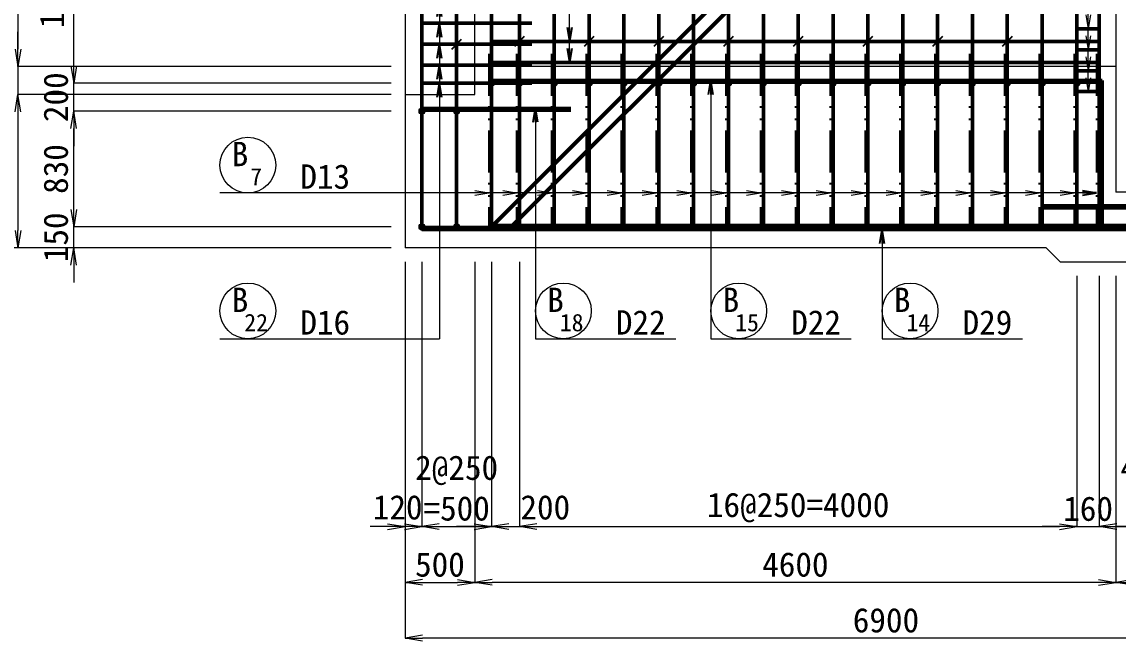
# Model space of a CAD drawing. Header units: millimetres. Extents: x 169470 to 758170, y -17820 to 11880.
# Drawn here: x 299221 to 307085, y -6695 to -2255 of the extents above; entities that cross this region are included whole.
import ezdxf
from ezdxf.enums import TextEntityAlignment as Align

# ---------------------------------------------------------------- set-up
doc = ezdxf.new("R2010")
doc.units = ezdxf.units.MM
doc.header["$LTSCALE"] = 50
doc.header["$PDSIZE"] = 300
doc.linetypes.add('SXF_二点短鎖線', pattern=[11, 6, -1.5, 0.25, -1.5, 0.25, -1.5])
doc.layers.get('Defpoints').update_dxf_attribs({"color": 151})
for name, color, linetype, lineweight in [('D-BGD', 7, 'Continuous', 13), ('D-STR', 1, 'Continuous', 50), ('D-STR-DIM', 7, 'Continuous', 13), ('D-STR-HTXT', 7, 'Continuous', 13), ('D-STR-STR2', 6, 'Continuous', 25), ('D-STR-STR3', 4, 'Continuous', 25), ('D-STR-STR4', 6, 'SXF_二点短鎖線', 25), ('D-STR-TXT', 7, 'Continuous', 13)]:
    doc.layers.add(name, color=color, linetype=linetype, lineweight=lineweight)
doc.styles.add('MS ゴシック', font='MS Gothic.ttf')
doc.styles.add('YOKO_GOTHIC', font='MS Gothic.ttf')
doc.dimstyles.new('DIM-50', dxfattribs={"dimscale": 50, "dimtxt": 3.5, "dimasz": 2.5, "dimexe": 0, "dimexo": 2, "dimgap": 0.8, "dimtad": 1, "dimdec": 0, "dimzin": 1, "dimdsep": 46, "dimtxsty": 'MS ゴシック', "dimblk": 'OPEN', "dimcen": 0.1, "dimclrd": 256, "dimclre": 256, "dimclrt": 256, "dimaunit": 1, "dimadec": 3, "dimazin": 0, "dimtfac": 1, "dimtdec": 0, "dimtix": 1, "dimtmove": 2, "dimatfit": 3, "dimldrblk": 'OPEN', "dimfxl": 1, "dimlwd": -1, "dimlwe": -1, "dimarcsym": 2})
doc.dimstyles.new('S50', dxfattribs={"dimscale": 50, "dimtxt": 3.5, "dimasz": 2, "dimexe": 1, "dimexo": 1, "dimgap": 1, "dimtad": 1, "dimdec": 0, "dimzin": 1, "dimdsep": 46, "dimtxsty": 'YOKO_GOTHIC', "dimblk": 'OPEN', "dimcen": 0, "dimclrd": 256, "dimclre": 256, "dimclrt": 256, "dimaunit": 1, "dimadec": 3, "dimazin": 0, "dimtfac": 1, "dimtdec": 0, "dimtix": 1, "dimtmove": 2, "dimatfit": 3, "dimldrblk": 'OPEN', "dimfxl": 1, "dimlwd": -1, "dimlwe": -1, "dimarcsym": 0})

# ---------------------------------------------------------------- blocks, each defined once
blk = doc.blocks.new('0930-1')
at = {"layer": 'D-STR-STR2'}
for radius in [20, 10]:
    blk.add_circle((1654010.5, -311924.3), radius, dxfattribs=at)
blk = doc.blocks.new('_Open')
at = {"color": 0, "linetype": 'ByBlock', "lineweight": -2}
for p, q in [((-1, 0.167), (0, 0)), ((-1, -0.167), (0, 0)), ((0, 0), (-1, 0))]:
    blk.add_line(p, q, dxfattribs=at)
blk = doc.blocks.new('*D744')
at = {"layer": 'D-STR-DIM', "transparency": 16777216}
for p, q in [((301970, -3974.6), (301970, -6674.6)), ((308870.3, -3974.6), (308870.3, -6674.6)), ((308745.3, -6674.6), (302095, -6674.6))]:
    blk.add_line(p, q, dxfattribs=at)
at = {"layer": 'Defpoints', "color": 0, "transparency": 16777216}
for p in [(301970, -3874.6), (308870.3, -3874.6), (301970, -6674.6)]:
    blk.add_point(p, dxfattribs=at)
at = {"layer": 'D-STR-DIM', "transparency": 16777216, "xscale": 125, "yscale": 125, "zscale": 125, "rotation": 180}
blk.add_blockref('_Open', (301970, -6674.6), dxfattribs=at)
at = {"layer": 'D-STR-DIM', "transparency": 16777216, "xscale": 125, "yscale": 125, "zscale": 125}
blk.add_blockref('_Open', (308870.3, -6674.6), dxfattribs=at)
at = {"layer": 'D-STR-DIM', "transparency": 16777216, "insert": (305420.1, -6547.1), "char_height": 175, "attachment_point": 5, "style": 'MS ゴシック'}
blk.add_mtext('6900', dxfattribs=at)
blk = doc.blocks.new('*D746')
at = {"layer": 'D-STR-DIM', "transparency": 16777216}
for p, q in [((307970.3, -3974.6), (307970.3, -6274.6)), ((307070.3, -4074.6), (307070.3, -6274.6)), ((307845.3, -6274.6), (307195.3, -6274.6))]:
    blk.add_line(p, q, dxfattribs=at)
at = {"layer": 'Defpoints', "color": 0, "transparency": 16777216}
for p in [(307970.3, -3874.6), (307070.3, -3974.6), (307070.3, -6274.6)]:
    blk.add_point(p, dxfattribs=at)
at = {"layer": 'D-STR-DIM', "transparency": 16777216, "xscale": 125, "yscale": 125, "zscale": 125, "rotation": 180}
blk.add_blockref('_Open', (307070.3, -6274.6), dxfattribs=at)
at = {"layer": 'D-STR-DIM', "transparency": 16777216, "xscale": 125, "yscale": 125, "zscale": 125}
blk.add_blockref('_Open', (307970.3, -6274.6), dxfattribs=at)
at = {"layer": 'D-STR-DIM', "transparency": 16777216, "insert": (307520.3, -6147.1), "char_height": 175, "attachment_point": 5, "style": 'MS ゴシック'}
blk.add_mtext('900', dxfattribs=at)
blk = doc.blocks.new('*D747')
at = {"layer": 'D-STR-DIM', "transparency": 16777216}
for p, q in [((302470, -3974.6), (302470, -6274.6)), ((307070.3, -4074.6), (307070.3, -6274.6)), ((306945.3, -6274.6), (302595, -6274.6))]:
    blk.add_line(p, q, dxfattribs=at)
at = {"layer": 'Defpoints', "color": 0, "transparency": 16777216}
for p in [(302470, -3874.6), (307070.3, -3974.6), (302470, -6274.6)]:
    blk.add_point(p, dxfattribs=at)
at = {"layer": 'D-STR-DIM', "transparency": 16777216, "xscale": 125, "yscale": 125, "zscale": 125, "rotation": 180}
blk.add_blockref('_Open', (302470, -6274.6), dxfattribs=at)
at = {"layer": 'D-STR-DIM', "transparency": 16777216, "xscale": 125, "yscale": 125, "zscale": 125}
blk.add_blockref('_Open', (307070.3, -6274.6), dxfattribs=at)
at = {"layer": 'D-STR-DIM', "transparency": 16777216, "insert": (304770.1, -6147.1), "char_height": 175, "attachment_point": 5, "style": 'MS ゴシック'}
blk.add_mtext('4600', dxfattribs=at)
blk = doc.blocks.new('*D748')
at = {"layer": 'D-STR-DIM', "transparency": 16777216}
for p, q in [((302790, -3974.6), (302790, -5874.6)), ((306790.3, -4074.6), (306790.3, -5874.6)), ((302915, -5874.6), (306665.3, -5874.6))]:
    blk.add_line(p, q, dxfattribs=at)
at = {"layer": 'Defpoints', "color": 0, "transparency": 16777216}
for p in [(302790, -3874.6), (306790.3, -3974.6), (306790.3, -5874.6)]:
    blk.add_point(p, dxfattribs=at)
at = {"layer": 'D-STR-DIM', "transparency": 16777216, "xscale": 125, "yscale": 125, "zscale": 125, "rotation": 180}
blk.add_blockref('_Open', (302790, -5874.6), dxfattribs=at)
at = {"layer": 'D-STR-DIM', "transparency": 16777216, "xscale": 125, "yscale": 125, "zscale": 125}
blk.add_blockref('_Open', (306790.3, -5874.6), dxfattribs=at)
at = {"layer": 'D-STR-DIM', "transparency": 16777216, "insert": (304790.1, -5737.7), "char_height": 175, "attachment_point": 5, "style": 'MS ゴシック'}
blk.add_mtext('16@250=4000', dxfattribs=at)
blk = doc.blocks.new('*D749')
at = {"layer": 'D-STR-DIM', "transparency": 16777216}
for p, q in [((306790.3, -4074.6), (306790.3, -5874.6)), ((306950.3, -4074.6), (306950.3, -5874.6)), ((306665.3, -5874.6), (306540.3, -5874.6)), ((306790.3, -5874.6), (306950.3, -5874.6)), ((307075.3, -5874.6), (307200.3, -5874.6))]:
    blk.add_line(p, q, dxfattribs=at)
at = {"layer": 'Defpoints', "color": 0, "transparency": 16777216}
for p in [(306790.3, -3974.6), (306950.3, -3974.6), (306950.3, -5874.6)]:
    blk.add_point(p, dxfattribs=at)
at = {"layer": 'D-STR-DIM', "transparency": 16777216, "xscale": 125, "yscale": 125, "zscale": 125}
blk.add_blockref('_Open', (306790.3, -5874.6), dxfattribs=at)
at = {"layer": 'D-STR-DIM', "transparency": 16777216, "xscale": 125, "yscale": 125, "zscale": 125, "rotation": 180}
blk.add_blockref('_Open', (306950.3, -5874.6), dxfattribs=at)
at = {"layer": 'D-STR-DIM', "transparency": 16777216, "insert": (306870.3, -5747.1), "char_height": 175, "attachment_point": 5, "style": 'MS ゴシック'}
blk.add_mtext('160', dxfattribs=at)
blk = doc.blocks.new('*D751')
at = {"layer": 'D-STR-DIM', "transparency": 16777216}
for p, q in [((301970, -3974.6), (301970, -5874.6)), ((302090, -3974.6), (302090, -5874.6)), ((301845, -5874.6), (301720, -5874.6)), ((302090, -5874.6), (301970, -5874.6)), ((302215, -5874.6), (302340, -5874.6))]:
    blk.add_line(p, q, dxfattribs=at)
at = {"layer": 'Defpoints', "color": 0, "transparency": 16777216}
for p in [(301970, -3874.6), (302090, -3874.6), (301970, -5874.6)]:
    blk.add_point(p, dxfattribs=at)
at = {"layer": 'D-STR-DIM', "transparency": 16777216, "xscale": 125, "yscale": 125, "zscale": 125}
blk.add_blockref('_Open', (301970, -5874.6), dxfattribs=at)
at = {"layer": 'D-STR-DIM', "transparency": 16777216, "xscale": 125, "yscale": 125, "zscale": 125, "rotation": 180}
blk.add_blockref('_Open', (302090, -5874.6), dxfattribs=at)
at = {"layer": 'D-STR-DIM', "transparency": 16777216, "insert": (301916.9, -5737.1), "char_height": 175, "attachment_point": 5, "style": 'MS ゴシック'}
blk.add_mtext('120', dxfattribs=at)
blk = doc.blocks.new('*D752')
at = {"layer": 'D-STR-DIM', "transparency": 16777216}
for p, q in [((307850.3, -3974.6), (307850.3, -5874.6)), ((306950.3, -4074.6), (306950.3, -5874.6)), ((307725.3, -5874.6), (307075.3, -5874.6))]:
    blk.add_line(p, q, dxfattribs=at)
at = {"layer": 'Defpoints', "color": 0, "transparency": 16777216}
for p in [(307850.3, -3874.6), (306950.3, -3974.6), (306950.3, -5874.6)]:
    blk.add_point(p, dxfattribs=at)
at = {"layer": 'D-STR-DIM', "transparency": 16777216, "xscale": 125, "yscale": 125, "zscale": 125, "rotation": 180}
blk.add_blockref('_Open', (306950.3, -5874.6), dxfattribs=at)
at = {"layer": 'D-STR-DIM', "transparency": 16777216, "xscale": 125, "yscale": 125, "zscale": 125}
blk.add_blockref('_Open', (307850.3, -5874.6), dxfattribs=at)
at = {"layer": 'D-STR-DIM', "transparency": 16777216, "insert": (307400.3, -5599), "char_height": 175, "attachment_point": 5, "style": 'MS ゴシック'}
blk.add_mtext('4@225\\P=900', dxfattribs=at)
blk = doc.blocks.new('*D757')
at = {"layer": 'D-STR-DIM', "transparency": 16777216}
for p, q in [((301970, -3974.6), (301970, -6274.6)), ((302470, -3974.6), (302470, -6274.6)), ((302095, -6274.6), (302345, -6274.6))]:
    blk.add_line(p, q, dxfattribs=at)
at = {"layer": 'Defpoints', "color": 0, "transparency": 16777216}
for p in [(301970, -3874.6), (302470, -3874.6), (302470, -6274.6)]:
    blk.add_point(p, dxfattribs=at)
at = {"layer": 'D-STR-DIM', "transparency": 16777216, "xscale": 125, "yscale": 125, "zscale": 125, "rotation": 180}
blk.add_blockref('_Open', (301970, -6274.6), dxfattribs=at)
at = {"layer": 'D-STR-DIM', "transparency": 16777216, "xscale": 125, "yscale": 125, "zscale": 125}
blk.add_blockref('_Open', (302470, -6274.6), dxfattribs=at)
at = {"layer": 'D-STR-DIM', "transparency": 16777216, "insert": (302220, -6147.1), "char_height": 175, "attachment_point": 5, "style": 'MS ゴシック'}
blk.add_mtext('500', dxfattribs=at)
blk = doc.blocks.new('*D819')
at = {"layer": 'D-STR-DIM', "transparency": 16777216}
for p, q in [((307050.3, 3975.4), (307491.7, 3975.4)), ((307491.7, -3249.6), (307491.7, 3850.4)), ((307170.3, -3374.6), (307491.7, -3374.6))]:
    blk.add_line(p, q, dxfattribs=at)
at = {"layer": 'Defpoints', "color": 0, "transparency": 16777216}
for p in [(306950.3, 3975.4), (307491.7, 3975.4), (307070.3, -3374.6)]:
    blk.add_point(p, dxfattribs=at)
at = {"layer": 'D-STR-DIM', "transparency": 16777216, "xscale": 125, "yscale": 125, "zscale": 125}
for p, rotation in [((307491.7, 3975.4), 90), ((307491.7, -3374.6), 270)]:
    blk.add_blockref('_Open', p, dxfattribs=dict(at, rotation=rotation))
at = {"layer": 'D-STR-DIM', "transparency": 16777216, "insert": (307354.9, 300.4), "char_height": 175, "attachment_point": 5, "rotation": 90, "style": 'MS ゴシック'}
blk.add_mtext('49@150=7350', dxfattribs=at)
blk = doc.blocks.new('*D821')
at = {"layer": 'D-STR-DIM', "transparency": 16777216}
for p, q in [((301370, 25.4), (298792.4, 25.4)), ((298792.4, -99.6), (298792.4, -3749.6)), ((301870, -3874.6), (298792.4, -3874.6))]:
    blk.add_line(p, q, dxfattribs=at)
at = {"layer": 'Defpoints', "color": 0, "transparency": 16777216}
for p in [(301470, 25.4), (298792.4, -3874.6), (301970, -3874.6)]:
    blk.add_point(p, dxfattribs=at)
at = {"layer": 'D-STR-DIM', "transparency": 16777216, "xscale": 125, "yscale": 125, "zscale": 125}
for p, rotation in [((298792.4, 25.4), 90), ((298792.4, -3874.6), 270)]:
    blk.add_blockref('_Open', p, dxfattribs=dict(at, rotation=rotation))
at = {"layer": 'D-STR-DIM', "transparency": 16777216, "insert": (298664.9, -1924.6), "char_height": 175, "attachment_point": 5, "rotation": 90, "style": 'MS ゴシック'}
blk.add_mtext('3900', dxfattribs=at)
blk = doc.blocks.new('*D822')
at = {"layer": 'D-STR-DIM', "transparency": 16777216}
for p, q in [((301870, -574.6), (299192.4, -574.6)), ((299192.4, -699.6), (299192.4, -2449.6)), ((301870, -2574.6), (299192.4, -2574.6))]:
    blk.add_line(p, q, dxfattribs=at)
at = {"layer": 'Defpoints', "color": 0, "transparency": 16777216}
for p in [(301970, -574.6), (299192.4, -2574.6), (301970, -2574.6)]:
    blk.add_point(p, dxfattribs=at)
at = {"layer": 'D-STR-DIM', "transparency": 16777216, "xscale": 125, "yscale": 125, "zscale": 125}
for p, rotation in [((299192.4, -574.6), 90), ((299192.4, -2574.6), 270)]:
    blk.add_blockref('_Open', p, dxfattribs=dict(at, rotation=rotation))
at = {"layer": 'D-STR-DIM', "transparency": 16777216, "insert": (299064.9, -1574.6), "char_height": 175, "attachment_point": 5, "rotation": 90, "style": 'MS ゴシック'}
blk.add_mtext('2000', dxfattribs=at)
blk = doc.blocks.new('*D824')
at = {"layer": 'D-STR-DIM', "transparency": 16777216}
for p, q in [((301870, -2774.6), (299192.4, -2774.6)), ((299192.4, -2899.6), (299192.4, -3749.6)), ((301870, -3874.6), (299192.4, -3874.6))]:
    blk.add_line(p, q, dxfattribs=at)
at = {"layer": 'Defpoints', "color": 0, "transparency": 16777216}
for p in [(301970, -2774.6), (299192.4, -3874.6), (301970, -3874.6)]:
    blk.add_point(p, dxfattribs=at)
at = {"layer": 'D-STR-DIM', "transparency": 16777216, "xscale": 125, "yscale": 125, "zscale": 125}
for p, rotation in [((299192.4, -2774.6), 90), ((299192.4, -3874.6), 270)]:
    blk.add_blockref('_Open', p, dxfattribs=dict(at, rotation=rotation))
at = {"layer": 'D-STR-DIM', "transparency": 16777216, "insert": (299064.9, -3324.6), "char_height": 175, "attachment_point": 5, "rotation": 90, "style": 'MS ゴシック'}
blk.add_mtext('1100', dxfattribs=at)
blk = doc.blocks.new('*D825')
at = {"layer": 'D-STR-DIM', "transparency": 16777216}
for p, q in [((299592.4, -3599.6), (299592.4, -3474.6)), ((301870, -3724.6), (299592.4, -3724.6)), ((299592.4, -3874.6), (299592.4, -3724.6)), ((301870, -3874.6), (299592.4, -3874.6)), ((299592.4, -3999.6), (299592.4, -4124.6))]:
    blk.add_line(p, q, dxfattribs=at)
at = {"layer": 'Defpoints', "color": 0, "transparency": 16777216}
for p in [(299592.4, -3724.6), (301970, -3724.6), (301970, -3874.6)]:
    blk.add_point(p, dxfattribs=at)
at = {"layer": 'D-STR-DIM', "transparency": 16777216, "xscale": 125, "yscale": 125, "zscale": 125}
for p, rotation in [((299592.4, -3724.6), 270), ((299592.4, -3874.6), 90)]:
    blk.add_blockref('_Open', p, dxfattribs=dict(at, rotation=rotation))
at = {"layer": 'D-STR-DIM', "transparency": 16777216, "insert": (299464.9, -3799.6), "char_height": 175, "attachment_point": 5, "rotation": 90, "style": 'MS ゴシック'}
blk.add_mtext('150', dxfattribs=at)
blk = doc.blocks.new('*D826')
at = {"layer": 'D-STR-DIM', "transparency": 16777216}
for p, q in [((301870, -2894.6), (299592.4, -2894.6)), ((299592.4, -3599.6), (299592.4, -3019.6)), ((301870, -3724.6), (299592.4, -3724.6))]:
    blk.add_line(p, q, dxfattribs=at)
at = {"layer": 'Defpoints', "color": 0, "transparency": 16777216}
for p in [(299592.4, -2894.6), (301970, -2894.6), (301970, -3724.6)]:
    blk.add_point(p, dxfattribs=at)
at = {"layer": 'D-STR-DIM', "transparency": 16777216, "xscale": 125, "yscale": 125, "zscale": 125}
for p, rotation in [((299592.4, -2894.6), 90), ((299592.4, -3724.6), 270)]:
    blk.add_blockref('_Open', p, dxfattribs=dict(at, rotation=rotation))
at = {"layer": 'D-STR-DIM', "transparency": 16777216, "insert": (299464.9, -3309.6), "char_height": 175, "attachment_point": 5, "rotation": 90, "style": 'MS ゴシック'}
blk.add_mtext('830', dxfattribs=at)
blk = doc.blocks.new('*D827')
at = {"layer": 'D-STR-DIM', "transparency": 16777216}
for p, q in [((301870, -594.6), (299592.4, -594.6)), ((299592.4, -2569.6), (299592.4, -719.6)), ((301870, -2694.6), (299592.4, -2694.6))]:
    blk.add_line(p, q, dxfattribs=at)
at = {"layer": 'Defpoints', "color": 0, "transparency": 16777216}
for p in [(299592.4, -594.6), (301970, -594.6), (301970, -2694.6)]:
    blk.add_point(p, dxfattribs=at)
at = {"layer": 'D-STR-DIM', "transparency": 16777216, "xscale": 125, "yscale": 125, "zscale": 125}
for p, rotation in [((299592.4, -594.6), 90), ((299592.4, -2694.6), 270)]:
    blk.add_blockref('_Open', p, dxfattribs=dict(at, rotation=rotation))
at = {"layer": 'D-STR-DIM', "transparency": 16777216, "insert": (299455.6, -1644.6), "char_height": 175, "attachment_point": 5, "rotation": 90, "style": 'MS ゴシック'}
blk.add_mtext('14@150=2100', dxfattribs=at)
blk = doc.blocks.new('*D1307')
at = {"layer": 'D-STR-DIM', "transparency": 16777216}
for p, q in [((299192.4, -2449.6), (299192.4, -2324.6)), ((301870, -2574.6), (299192.4, -2574.6)), ((299192.4, -2574.6), (299192.4, -2774.6)), ((301870, -2774.6), (299192.4, -2774.6)), ((299192.4, -2899.6), (299192.4, -3024.6))]:
    blk.add_line(p, q, dxfattribs=at)
at = {"layer": 'Defpoints', "color": 0, "transparency": 16777216}
for p in [(301970, -2574.6), (299192.4, -2774.6), (301970, -2774.6)]:
    blk.add_point(p, dxfattribs=at)
at = {"layer": 'D-STR-DIM', "transparency": 16777216, "xscale": 125, "yscale": 125, "zscale": 125}
for p, rotation in [((299192.4, -2574.6), 270), ((299192.4, -2774.6), 90)]:
    blk.add_blockref('_Open', p, dxfattribs=dict(at, rotation=rotation))
at = {"layer": 'D-STR-DIM', "transparency": 16777216, "insert": (299064.9, -2674.6), "char_height": 175, "attachment_point": 5, "rotation": 90, "style": 'MS ゴシック'}
blk.add_mtext('200', dxfattribs=at)
blk = doc.blocks.new('*D1309')
at = {"layer": 'D-STR-DIM', "transparency": 16777216}
for p, q in [((299592.4, -2569.6), (299592.4, -2444.6)), ((301870, -2694.6), (299592.4, -2694.6)), ((299592.4, -2894.6), (299592.4, -2694.6)), ((301870, -2894.6), (299592.4, -2894.6)), ((299592.4, -3019.6), (299592.4, -3144.6))]:
    blk.add_line(p, q, dxfattribs=at)
at = {"layer": 'Defpoints', "color": 0, "transparency": 16777216}
for p in [(299592.4, -2694.6), (301970, -2694.6), (301970, -2894.6)]:
    blk.add_point(p, dxfattribs=at)
at = {"layer": 'D-STR-DIM', "transparency": 16777216, "xscale": 125, "yscale": 125, "zscale": 125}
for p, rotation in [((299592.4, -2694.6), 270), ((299592.4, -2894.6), 90)]:
    blk.add_blockref('_Open', p, dxfattribs=dict(at, rotation=rotation))
at = {"layer": 'D-STR-DIM', "transparency": 16777216, "insert": (299464.9, -2794.6), "char_height": 175, "attachment_point": 5, "rotation": 90, "style": 'MS ゴシック'}
blk.add_mtext('200', dxfattribs=at)
blk = doc.blocks.new('*D1275')
at = {"layer": 'D-STR-DIM', "transparency": 16777216}
for p, q in [((302590, -3974.6), (302590, -5874.6)), ((302790, -3974.6), (302790, -5874.6)), ((302465, -5874.6), (302340, -5874.6)), ((302590, -5874.6), (302790, -5874.6)), ((302915, -5874.6), (303040, -5874.6))]:
    blk.add_line(p, q, dxfattribs=at)
at = {"layer": 'Defpoints', "color": 0, "transparency": 16777216}
for p in [(302590, -3874.6), (302790, -3874.6), (302790, -5874.6)]:
    blk.add_point(p, dxfattribs=at)
at = {"layer": 'D-STR-DIM', "transparency": 16777216, "xscale": 125, "yscale": 125, "zscale": 125}
blk.add_blockref('_Open', (302590, -5874.6), dxfattribs=at)
at = {"layer": 'D-STR-DIM', "transparency": 16777216, "xscale": 125, "yscale": 125, "zscale": 125, "rotation": 180}
blk.add_blockref('_Open', (302790, -5874.6), dxfattribs=at)
at = {"layer": 'D-STR-DIM', "transparency": 16777216, "insert": (302975.9, -5737.1), "char_height": 175, "attachment_point": 5, "style": 'MS ゴシック'}
blk.add_mtext('200', dxfattribs=at)
blk = doc.blocks.new('*D1276')
at = {"layer": 'D-STR-DIM', "transparency": 16777216}
for p, q in [((302090, -3974.6), (302090, -5874.6)), ((302590, -3974.6), (302590, -5874.6)), ((301965, -5874.6), (301840, -5874.6)), ((302090, -5874.6), (302590, -5874.6)), ((302715, -5874.6), (302840, -5874.6))]:
    blk.add_line(p, q, dxfattribs=at)
at = {"layer": 'Defpoints', "color": 0, "transparency": 16777216}
for p in [(302090, -3874.6), (302590, -3874.6), (302590, -5874.6)]:
    blk.add_point(p, dxfattribs=at)
at = {"layer": 'D-STR-DIM', "transparency": 16777216, "xscale": 125, "yscale": 125, "zscale": 125}
blk.add_blockref('_Open', (302090, -5874.6), dxfattribs=at)
at = {"layer": 'D-STR-DIM', "transparency": 16777216, "xscale": 125, "yscale": 125, "zscale": 125, "rotation": 180}
blk.add_blockref('_Open', (302590, -5874.6), dxfattribs=at)
at = {"layer": 'D-STR-DIM', "transparency": 16777216, "insert": (302340, -5599), "char_height": 175, "attachment_point": 5, "style": 'MS ゴシック'}
blk.add_mtext('2@250\\P=500', dxfattribs=at)
blk = doc.blocks.new('*D1951')
at = {"layer": 'D-STR-DIM', "transparency": 16777216}
for p, q in [((307491.7, -3249.6), (307491.7, -3124.6)), ((307170.3, -3374.6), (307491.7, -3374.6)), ((307491.7, -3374.6), (307491.7, -3474.6)), ((307338.2, -3474.6), (307491.7, -3474.6)), ((307491.7, -3599.6), (307491.7, -3724.6))]:
    blk.add_line(p, q, dxfattribs=at)
at = {"layer": 'Defpoints', "color": 0, "transparency": 16777216}
for p in [(307070.3, -3374.6), (307238.2, -3474.6), (307491.7, -3474.6)]:
    blk.add_point(p, dxfattribs=at)
at = {"layer": 'D-STR-DIM', "transparency": 16777216, "xscale": 125, "yscale": 125, "zscale": 125}
for p, rotation in [((307491.7, -3374.6), 270), ((307491.7, -3474.6), 90)]:
    blk.add_blockref('_Open', p, dxfattribs=dict(at, rotation=rotation))
at = {"layer": 'D-STR-DIM', "transparency": 16777216, "insert": (307354.2, -3291.3), "char_height": 175, "attachment_point": 5, "rotation": 90, "style": 'MS ゴシック'}
blk.add_mtext('100', dxfattribs=at)

msp = doc.modelspace()

# ---------------------------------------------------------------- linework, layer by layer
at = {"layer": 'D-BGD'}
for p, q in [((307070.29, 3625.43), (307070.29, -3474.57)), ((301970, -374.57), (301970, -2774.57)), ((307070.29, -2574.57), (302470, -2574.57)), ((301970, -2774.57), (301970, -3874.57)), ((307970.29, -3474.57), (307070.29, -3474.57)), ((306570.29, -3874.57), (301970, -3874.57)), ((306570.29, -3874.57), (306670.29, -3974.57)), ((306670.29, -3974.57), (307270.29, -3974.57))]:
    msp.add_line(p, q, dxfattribs=at)
msp.add_lwpolyline([(301970, -2774.57), (302470, -2774.57), (302470, -374.57), (301970, -374.57)], dxfattribs=at)
at = {"layer": 'D-STR'}
for p, q in [((306790.29, 4255.43), (306790.29, -3744.57)), ((306950.29, 4255.43), (306950.29, -3744.57)), ((306930.29, 615.72), (302590, -3724.57)), ((306950.29, 494.3), (302731.42, -3724.57)), ((302090, -94.57), (302090, -3724.57)), ((302340, -94.57), (302340, -3724.57)), ((302590, -94.57), (302590, -3724.57)), ((302790.29, -94.57), (302790.29, -3724.57)), ((303040.29, -94.57), (303040.29, -3724.57)), ((303290.29, -94.57), (303290.29, -3724.57)), ((303540.29, -94.57), (303540.29, -3724.57)), ((303790.29, -94.57), (303790.29, -3724.57)), ((304040.29, -94.57), (304040.29, -3724.57)), ((304290.29, -94.57), (304290.29, -3724.57)), ((304540.29, -94.57), (304540.29, -3724.57)), ((304790.29, -94.57), (304790.29, -3724.57)), ((305040.29, -94.57), (305040.29, -3724.57)), ((305290.29, -94.57), (305290.29, -3724.57)), ((305540.29, -94.57), (305540.29, -3724.57)), ((305790.29, -94.57), (305790.29, -3724.57)), ((306040.29, -94.57), (306040.29, -3724.57)), ((306290.29, -94.57), (306290.29, -3724.57)), ((306540.29, -94.57), (306540.29, -3724.57)), ((302090, -2264.57), (302880, -2264.57)), ((306790.29, -2304.57), (306950.29, -2304.57)), ((302090, -2414.57), (302880, -2414.57)), ((306950.29, -2394.57), (302590, -2394.57)), ((306790.29, -2454.57), (306950.29, -2454.57)), ((302090, -2564.57), (302880, -2564.57)), ((306950.29, -2544.57), (302590, -2544.57)), ((306790.29, -2604.57), (306950.29, -2604.57)), ((302090, -2694.57), (302880, -2694.57)), ((306970.29, -2674.57), (302590, -2674.57)), ((306970.29, -2674.57), (306970.29, -3744.57)), ((306790.29, -2754.57), (306950.29, -2754.57)), ((303160, -2874.57), (302090, -2874.57)), ((306540.29, -3574.57), (308400.29, -3574.57)), ((308740.29, -3744.57), (302090, -3744.57))]:
    msp.add_line(p, q, dxfattribs=at)
at = {"layer": 'D-STR-HTXT'}
for p, q in [((306870.29, -2754.57), (306870.29, 3975.43)), ((300642.05, -4527.23), (302216.18, -4527.23)), ((302905.64, -4527.23), (303912.2, -4527.23)), ((304163.95, -4527.23), (305170.51, -4527.23)), ((305392.95, -4527.23), (306399.51, -4527.23))]:
    msp.add_line(p, q, dxfattribs=at)
for centre in [(300842.05, -3281.31), (303105.64, -4327.23), (304363.95, -4327.23), (305592.95, -4327.23)]:
    msp.add_circle(centre, 200, dxfattribs=at)
at = {"layer": 'D-STR-HTXT', "color": 4}
msp.add_circle((300842.05, -4327.23), 200, dxfattribs=at)
at = {"layer": 'D-STR-STR3'}
for p, q in [((302756.3, -2428.56), (302827.01, -2357.85)), ((303256.3, -2428.56), (303327.01, -2357.85)), ((303756.3, -2428.56), (303827.01, -2357.85)), ((304256.3, -2428.56), (304327.01, -2357.85)), ((304756.3, -2428.56), (304827.01, -2357.85)), ((305256.3, -2428.56), (305327.01, -2357.85)), ((305756.3, -2428.56), (305827.01, -2357.85)), ((306256.3, -2428.56), (306327.01, -2357.85))]:
    msp.add_line(p, q, dxfattribs=at)
at = {"layer": 'D-STR-STR3', "color": 2}
msp.add_line((302304.64, -2449.93), (302375.35, -2379.22), dxfattribs=at)
at = {"layer": 'D-STR-STR4'}
for p, q in [((302570, -2484.28), (302570, -3724.57)), ((302770.29, -2484.28), (302770.29, -3724.57)), ((303020.29, -2484.28), (303020.29, -3724.57)), ((303270.29, -2484.28), (303270.29, -3724.57)), ((303520.29, -2484.28), (303520.29, -3724.57)), ((303770.29, -2484.28), (303770.29, -3724.57)), ((304020.29, -2484.28), (304020.29, -3724.57)), ((304270.29, -2484.28), (304270.29, -3724.57)), ((304520.29, -2484.28), (304520.29, -3724.57)), ((304770.29, -2484.28), (304770.29, -3724.57)), ((305020.29, -2484.28), (305020.29, -3724.57)), ((305270.29, -2484.28), (305270.29, -3724.57)), ((305520.29, -2484.28), (305520.29, -3724.57)), ((305770.29, -2484.28), (305770.29, -3724.57)), ((306020.29, -2484.28), (306020.29, -3724.57)), ((306270.29, -2484.28), (306270.29, -3724.57)), ((306520.29, -2484.28), (306520.29, -3724.57)), ((306770.29, -2484.28), (306770.29, -3724.57)), ((306930.29, -2484.28), (306930.29, -3724.57))]:
    msp.add_line(p, q, dxfattribs=at)
at = {"layer": 'Defpoints'}
for p, q in [((306950.29, -2694.57), (302570.29, -2694.57)), ((303160, -2894.57), (302090, -2894.57)), ((308400.29, -3594.57), (306540.29, -3594.57)), ((308740.29, -3724.57), (302070.29, -3724.57)), ((308740.29, -3709.57), (302570.29, -3709.57))]:
    msp.add_line(p, q, dxfattribs=at)

# ---------------------------------------------------------------- block references
at = {"layer": 'D-STR-HTXT', "xscale": -100, "yscale": 100, "zscale": 100}
for p, rotation in [((306870.29, -2304.57), 90), ((306870.29, -2454.57), 90), ((306870.29, -2604.57), 90), ((306870.29, -2754.57), 90), ((302570, -3481.31), 180), ((302770.29, -3481.31), 180), ((303020.29, -3481.31), 180), ((303270.29, -3481.31), 180), ((303520.29, -3481.31), 180), ((303770.29, -3481.31), 180), ((304020.29, -3481.31), 180), ((304270.29, -3481.31), 180), ((304520.29, -3481.31), 180), ((304770.29, -3481.31), 180), ((305020.29, -3481.31), 180), ((305270.29, -3481.31), 180), ((305520.29, -3481.31), 180), ((305770.29, -3481.31), 180), ((306020.29, -3481.31), 180), ((306270.29, -3481.31), 180), ((306520.29, -3481.31), 180), ((306770.29, -3481.31), 180)]:
    msp.add_blockref('_Open', p, dxfattribs=dict(at, rotation=rotation))
at = {"layer": 'D-STR-STR2', "xscale": -1, "rotation": 180}
for p in [(-1351420.49, -314618.88), (-1351220.19, -314618.88), (-1350970.19, -314618.88), (-1350720.19, -314618.88), (-1350470.19, -314618.88), (-1350220.19, -314618.88), (-1349970.19, -314618.88), (-1349720.19, -314618.88), (-1349470.19, -314618.88), (-1349220.19, -314618.88), (-1348970.19, -314618.88), (-1348720.19, -314618.88), (-1348470.19, -314618.88), (-1348220.19, -314618.88), (-1347970.19, -314618.88), (-1347720.19, -314618.88), (-1347470.19, -314618.88), (-1347220.19, -314618.88), (-1347060.19, -314618.88), (-1351920.49, -314818.88), (-1351670.49, -314818.88), (-1351920.49, -315648.88), (-1351670.49, -315648.88), (-1351420.49, -315648.88), (-1351220.19, -315648.88), (-1350970.19, -315648.88), (-1350720.19, -315648.88), (-1350470.19, -315648.88), (-1350220.19, -315648.88), (-1349970.19, -315648.88), (-1349720.19, -315648.88), (-1349470.19, -315648.88), (-1349220.19, -315648.88), (-1348970.19, -315648.88), (-1348720.19, -315648.88), (-1348470.19, -315648.88), (-1348220.19, -315648.88), (-1347970.19, -315648.88), (-1347720.19, -315648.88), (-1347470.19, -315648.88), (-1347220.19, -315648.88), (-1347060.19, -315648.88)]:
    msp.add_blockref('0930-1', p, dxfattribs=at)

# ---------------------------------------------------------------- texts
at = {"layer": 'D-STR-TXT', "style": 'YOKO_GOTHIC'}
for s, height, p in [('B', 175, (300785.78, -3289.63)), ('7', 125, (300901.44, -3427.43)), ('B', 175, (303049.36, -4335.55)), ('B', 175, (304307.67, -4335.55)), ('B', 175, (305536.67, -4335.55)), ('18', 125, (303165.02, -4473.35)), ('15', 125, (304423.33, -4473.35)), ('14', 125, (305652.33, -4473.35))]:
    msp.add_text(s, height=height, dxfattribs=at).set_placement(p, align=Align.CENTER)
for s, p in [('D13', (301218.57, -3451.31)), ('D22', (303482.16, -4497.23)), ('D22', (304740.47, -4497.23)), ('D29', (305969.47, -4497.23))]:
    msp.add_text(s, height=175, dxfattribs=at).set_placement(p)
at = {"layer": 'D-STR-TXT', "color": 4, "style": 'YOKO_GOTHIC'}
for s, height, p in [('B', 175, (300785.78, -4335.55)), ('22', 125, (300901.44, -4473.35))]:
    msp.add_text(s, height=height, dxfattribs=at).set_placement(p, align=Align.CENTER)
msp.add_text('D16', height=175, dxfattribs=at).set_placement((301218.57, -4497.23))

# ---------------------------------------------------------------- dimensions: what is measured, and where the dimension line sits
at = {"layer": 'D-STR-DIM'}
for base, p1, p2, angle, text, picture, middle in [((307491.75, 3975.43), (307070.29, -3374.57), (306950.29, 3975.43), 90, '49@150=<>', '*D819', (307354.92, 300.43)), ((299592.44, -594.57), (301970, -2694.57), (301970, -594.57), 90, '14@150=<>', '*D827', (299455.62, -1644.57)), ((302590, -5874.57), (302090, -3874.57), (302590, -3874.57), 180, '2@250\\P=<>', '*D1276', (302340, -5599.02)), ((306790.29, -5874.57), (302790, -3874.57), (306790.29, -3974.57), 180, '16@250=<>', '*D748', (304790.14, -5737.75)), ((306950.29, -5874.57), (307850.29, -3874.57), (306950.29, -3974.57), 180, '4@225\\P=<>', '*D752', (307400.29, -5599.02))]:
    dim = msp.add_linear_dim(base=base, p1=p1, p2=p2, angle=angle, text=text, dimstyle='DIM-50', dxfattribs=at)
    dim.commit()
    dim.dimension.update_dxf_attribs({"geometry": picture, "text_midpoint": middle})
for base, p1, p2, angle, picture, middle in [((298792.44, -3874.57), (301470, 25.43), (301970, -3874.57), 90, '*D821', (298664.94, -1924.57)), ((299192.44, -2574.57), (301970, -574.57), (301970, -2574.57), 90, '*D822', (299064.94, -1574.57)), ((299192.44, -2774.57), (301970, -2574.57), (301970, -2774.57), 90, '*D1307', (299064.94, -2674.57)), ((299592.44, -2694.57), (301970, -2894.57), (301970, -2694.57), 90, '*D1309', (299464.94, -2794.57)), ((299192.44, -3874.57), (301970, -2774.57), (301970, -3874.57), 90, '*D824', (299064.94, -3324.57)), ((299592.44, -2894.57), (301970, -3724.57), (301970, -2894.57), 90, '*D826', (299464.94, -3309.57)), ((299592.44, -3724.57), (301970, -3874.57), (301970, -3724.57), 90, '*D825', (299464.94, -3799.57)), ((301970, -6674.57), (308870.29, -3874.57), (301970, -3874.57), 180, '*D744', (305420.14, -6547.07)), ((302470, -6274.57), (307070.29, -3974.57), (302470, -3874.57), 180, '*D747', (304770.14, -6147.07)), ((307070.29, -6274.57), (307970.29, -3874.57), (307070.29, -3974.57), 180, '*D746', (307520.29, -6147.07)), ((306950.29, -5874.57), (306790.29, -3974.57), (306950.29, -3974.57), 180, '*D749', (306870.29, -5747.07))]:
    dim = msp.add_linear_dim(base=base, p1=p1, p2=p2, angle=angle, dimstyle='DIM-50', dxfattribs=at)
    dim.commit()
    dim.dimension.update_dxf_attribs({"geometry": picture, "text_midpoint": middle})
for base, p1, p2, angle, picture, middle in [((307491.75, -3474.57), (307070.29, -3374.57), (307238.24, -3474.57), 90, '*D1951', (307354.25, -3291.32)), ((301970, -5874.57), (302090, -3874.57), (301970, -3874.57), 180, '*D751', (301916.95, -5737.07)), ((302790, -5874.57), (302590, -3874.57), (302790, -3874.57), 180, '*D1275', (302975.93, -5737.07))]:
    dim = msp.add_linear_dim(base=base, p1=p1, p2=p2, angle=angle, dimstyle='DIM-50', dxfattribs=at)
    dim.commit()
    dim.dimension.update_dxf_attribs({"geometry": picture, "text_midpoint": middle, "dimtype": 160})
dim = msp.add_linear_dim(base=(302470, -6274.57), p1=(301970, -3874.57), p2=(302470, -3874.57), dimstyle='DIM-50', dxfattribs=at)
dim.commit()
dim.dimension.update_dxf_attribs({"geometry": '*D757', "text_midpoint": (302220, -6147.07)})

# ---------------------------------------------------------------- leaders
at = {"layer": 'D-STR-HTXT'}
for points in [[(303149.46, -2544.57), (303149.46, 707.29)], [(302216.18, -494.57), (302216.18, -4527.23)], [(302216.18, -1964.57), (302216.18, -2376.84)], [(302216.18, -2114.57), (302216.18, -2526.84)], [(303149.46, -2394.57), (303149.46, -2135.41)], [(302216.18, -2264.57), (302216.18, -2676.84)], [(302216.18, -2414.57), (302216.18, -2826.84)], [(302216.18, -2564.57), (302216.18, -2976.84)], [(302216.18, -2694.57), (302216.18, -3106.84)], [(304163.95, -2674.57), (304163.95, -4527.23)], [(302905.64, -2874.57), (302905.64, -4527.23)], [(306930.29, -3481.31), (300642.05, -3481.31)], [(305392.95, -3744.57), (305392.95, -4527.23)]]:
    msp.add_leader(points, dimstyle='S50', dxfattribs=at)

doc.saveas('drawing.dxf')
